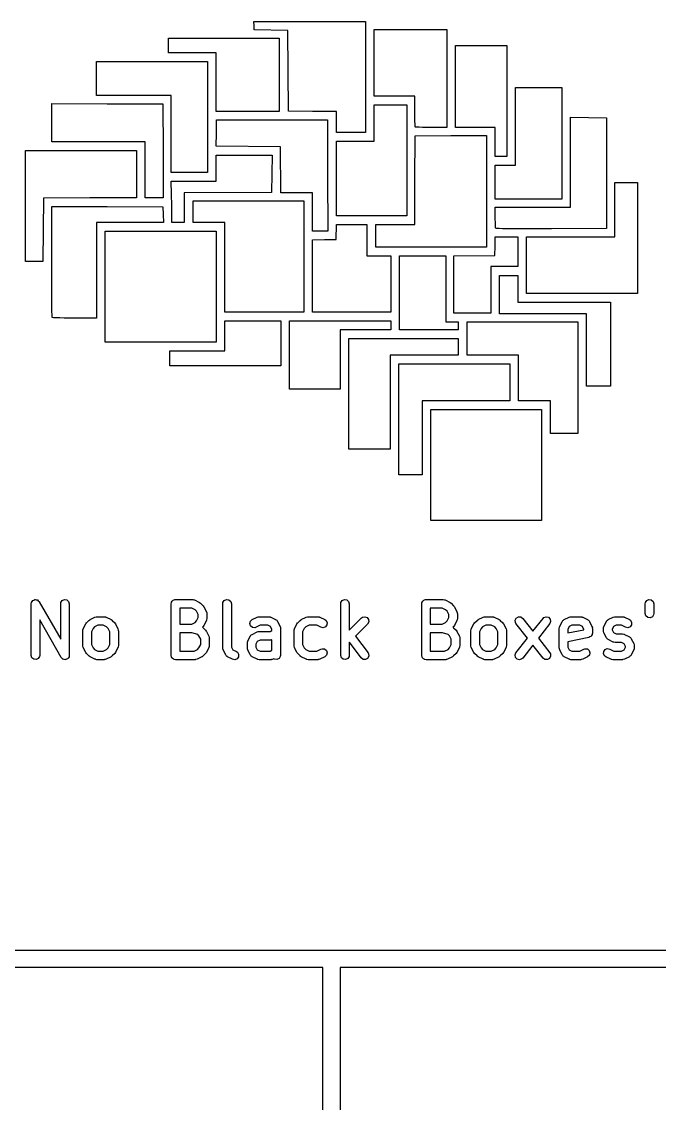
# Model space of a CAD drawing. Extents: x -3.77 to 3.77, y 0.07 to 7.77.
# Drawn here: x -0.355 to 0.375, y 3.26 to 4.498 of the extents above; entities that cross this region are included whole.
import ezdxf

# ---------------------------------------------------------------- set-up
doc = ezdxf.new("R2010")
doc.units = 0
doc.header["$MEASUREMENT"] = 0
doc.layers.add('BLACK', color=7, linetype='CONTINUOUS')

msp = doc.modelspace()

# ---------------------------------------------------------------- linework, layer by layer
at = {"layer": 'BLACK', "linetype": 'CONTINUOUS'}
for p, q in [((-0.088631, 4.4933), (-0.08888, 4.49808)), ((-0.08888, 4.49808), (0.039004, 4.49808)), ((0.039004, 4.49808), (0.039004, 4.3711)), ((-0.088382, 4.48853), (-0.088631, 4.4933)), ((-0.049806, 4.48809), (-0.088382, 4.48853)), ((-0.049592, 4.44184), (-0.049806, 4.48809)), ((0.048963, 4.4126), (0.048963, 4.48895)), ((0.048963, 4.48895), (0.13195, 4.48895)), ((0.13195, 4.48895), (0.13195, 4.37691)), ((-0.186722, 4.46239), (-0.186722, 4.47899)), ((-0.186722, 4.47899), (-0.059751, 4.47899)), ((-0.059751, 4.47899), (-0.059751, 4.39517)), ((-0.13195, 4.46239), (-0.186722, 4.46239)), ((-0.13195, 4.39517), (-0.13195, 4.46239)), ((0.141909, 4.37691), (0.141909, 4.47069)), ((0.141909, 4.47069), (0.20083, 4.47069)), ((0.20083, 4.47069), (0.20083, 4.34372)), ((-0.26888, 4.41343), (-0.26888, 4.45243)), ((-0.26888, 4.45243), (-0.141909, 4.45243)), ((-0.141909, 4.45243), (-0.141909, 4.32546)), ((-0.049378, 4.39559), (-0.049592, 4.44184)), ((0.210788, 4.33376), (0.210788, 4.42256)), ((0.210788, 4.42256), (0.2639, 4.42256)), ((0.2639, 4.42256), (0.2639, 4.29476)), ((-0.183402, 4.41343), (-0.26888, 4.41343)), ((-0.183402, 4.32546), (-0.183402, 4.41343)), ((0.095436, 4.4126), (0.048963, 4.4126)), ((0.095436, 4.39531), (0.095436, 4.4126)), ((-0.320332, 4.36032), (-0.320332, 4.40431)), ((-0.320332, 4.40431), (-0.256639, 4.4041)), ((-0.256639, 4.4041), (-0.192946, 4.40388)), ((-0.192946, 4.40388), (-0.192733, 4.35015)), ((0.048963, 4.36115), (0.048963, 4.40264)), ((0.048963, 4.40264), (0.086307, 4.40264)), ((0.086307, 4.40264), (0.086307, 4.27567)), ((-0.059751, 4.39517), (-0.13195, 4.39517)), ((-0.131761, 4.37049), (-0.131535, 4.38563)), ((-0.131535, 4.38563), (-0.004564, 4.38563)), ((-0.021784, 4.39537), (-0.049378, 4.39559)), ((0.005809, 4.39515), (-0.021784, 4.39537)), ((-0.004564, 4.38563), (-0.004352, 4.32193)), ((0.005809, 4.3711), (0.005809, 4.39515)), ((0.095438, 4.39379), (0.095436, 4.39531)), ((0.095477, 4.38873), (0.095438, 4.39379)), ((0.09556, 4.38431), (0.095477, 4.38873)), ((0.095678, 4.38079), (0.09556, 4.38431)), ((0.273859, 4.28563), (0.273859, 4.38856)), ((0.273859, 4.38856), (0.314938, 4.38812)), ((0.314938, 4.38812), (0.314938, 4.26115)), ((0.095824, 4.37843), (0.095678, 4.38079)), ((0.095989, 4.37747), (0.095824, 4.37843)), ((0.096147, 4.37741), (0.095989, 4.37747)), ((0.097625, 4.37725), (0.096147, 4.37741)), ((0.100424, 4.37711), (0.097625, 4.37725)), ((0.104294, 4.37701), (0.100424, 4.37711)), ((0.108985, 4.37694), (0.104294, 4.37701)), ((0.114246, 4.37691), (0.108985, 4.37694)), ((0.13195, 4.37691), (0.114246, 4.37691)), ((0.187552, 4.37691), (0.141909, 4.37691)), ((0.187552, 4.34372), (0.187552, 4.37691)), ((-0.213278, 4.36032), (-0.320332, 4.36032)), ((-0.213278, 4.29642), (-0.213278, 4.36032)), ((-0.131988, 4.35535), (-0.131761, 4.37049)), ((0.039004, 4.3711), (0.005809, 4.3711)), ((0.005809, 4.27567), (0.005809, 4.36115)), ((0.005809, 4.36115), (0.048963, 4.36115)), ((0.095637, 4.31654), (0.095851, 4.36737)), ((0.095851, 4.36737), (0.136722, 4.36759)), ((0.136722, 4.36759), (0.177593, 4.3678)), ((0.177593, 4.3678), (0.177593, 4.23998)), ((-0.350207, 4.22339), (-0.350207, 4.35036)), ((-0.350207, 4.35036), (-0.223236, 4.35036)), ((-0.223236, 4.35036), (-0.223236, 4.29643)), ((-0.192733, 4.35015), (-0.192519, 4.29642)), ((-0.058506, 4.35492), (-0.131988, 4.35535)), ((-0.058068, 4.30222), (-0.058506, 4.35492)), ((-0.13195, 4.3155), (-0.13195, 4.34538)), ((-0.13195, 4.34538), (-0.068022, 4.34538)), ((-0.068022, 4.34538), (-0.068243, 4.32401)), ((0.20083, 4.34372), (0.187552, 4.34372)), ((-0.141909, 4.32546), (-0.183402, 4.32546)), ((-0.068243, 4.32401), (-0.068465, 4.30264)), ((0.187552, 4.29476), (0.187552, 4.33376)), ((0.187552, 4.33376), (0.210788, 4.33376)), ((-0.183119, 4.30043), (-0.183664, 4.3155)), ((-0.183664, 4.3155), (-0.13195, 4.3155)), ((-0.004352, 4.32193), (-0.004139, 4.25824)), ((0.095423, 4.26571), (0.095637, 4.31654)), ((0.324481, 4.2516), (0.324481, 4.31384)), ((0.324481, 4.31384), (0.350207, 4.31384)), ((0.350207, 4.31384), (0.350207, 4.18687)), ((-0.183, 4.29694), (-0.183119, 4.30043)), ((-0.068465, 4.30264), (-0.168465, 4.30221)), ((-0.168465, 4.30221), (-0.168465, 4.2682)), ((-0.021577, 4.30222), (-0.058068, 4.30222)), ((-0.021577, 4.25824), (-0.021577, 4.30222)), ((-0.329876, 4.296), (-0.330308, 4.22339)), ((-0.276556, 4.29621), (-0.329876, 4.296)), ((-0.320332, 4.22312), (-0.320332, 4.28647)), ((-0.320332, 4.28647), (-0.256639, 4.28626)), ((-0.223236, 4.29643), (-0.276556, 4.29621)), ((-0.256639, 4.28626), (-0.192946, 4.28604)), ((-0.192519, 4.29642), (-0.213278, 4.29642)), ((-0.192946, 4.28604), (-0.192711, 4.27712)), ((-0.18283, 4.29117), (-0.183, 4.29694)), ((-0.182695, 4.28555), (-0.18283, 4.29117)), ((-0.182605, 4.28058), (-0.182695, 4.28555)), ((-0.158506, 4.2682), (-0.158506, 4.2931)), ((-0.158506, 4.2931), (-0.031535, 4.2931)), ((-0.031535, 4.2931), (-0.031535, 4.1653)), ((0.2639, 4.29476), (0.187552, 4.29476)), ((0.187552, 4.27373), (0.187552, 4.28563)), ((0.187552, 4.28563), (0.273859, 4.28563)), ((-0.192711, 4.27712), (-0.192475, 4.2682)), ((-0.182573, 4.27678), (-0.182605, 4.28058)), ((-0.182573, 4.2682), (-0.182573, 4.27678)), ((0.086307, 4.27567), (0.005809, 4.27567)), ((0.187557, 4.27207), (0.187552, 4.27373)), ((-0.192475, 4.2682), (-0.26888, 4.2682)), ((-0.26888, 4.2682), (-0.26888, 4.15866)), ((-0.168465, 4.2682), (-0.182573, 4.2682)), ((-0.121992, 4.2682), (-0.158506, 4.2682)), ((-0.121992, 4.1653), (-0.121992, 4.2682)), ((0.005394, 4.2487), (0.005867, 4.26571)), ((0.005867, 4.26571), (0.040664, 4.26571)), ((0.040664, 4.26571), (0.040664, 4.23003)), ((0.050622, 4.23998), (0.050622, 4.26571)), ((0.050622, 4.26571), (0.095423, 4.26571)), ((0.18762, 4.26798), (0.187557, 4.27207)), ((0.187743, 4.2646), (0.18762, 4.26798)), ((0.187911, 4.26227), (0.187743, 4.2646)), ((0.18811, 4.26128), (0.187911, 4.26227)), ((0.188134, 4.26127), (0.18811, 4.26128)), ((0.189231, 4.26118), (0.188134, 4.26127)), ((0.191843, 4.26111), (0.189231, 4.26118)), ((0.195841, 4.26104), (0.191843, 4.26111)), ((0.201095, 4.26099), (0.195841, 4.26104)), ((0.207478, 4.26095), (0.201095, 4.26099)), ((0.21486, 4.26092), (0.207478, 4.26095)), ((0.223112, 4.2609), (0.21486, 4.26092)), ((0.232106, 4.2609), (0.223112, 4.2609)), ((0.241713, 4.26091), (0.232106, 4.2609)), ((0.251803, 4.26093), (0.241713, 4.26091)), ((0.314938, 4.26115), (0.251803, 4.26093)), ((-0.258921, 4.13127), (-0.258921, 4.25824)), ((-0.258921, 4.25824), (-0.13195, 4.25824)), ((-0.13195, 4.25824), (-0.13195, 4.13127)), ((-0.004139, 4.25824), (-0.021577, 4.25824)), ((-0.021577, 4.24824), (-0.008091, 4.24847)), ((-0.021577, 4.1653), (-0.021577, 4.24824)), ((-0.008091, 4.24847), (0.005394, 4.2487)), ((0.187369, 4.24102), (0.187601, 4.2516)), ((0.187601, 4.2516), (0.213278, 4.2516)), ((0.213278, 4.2516), (0.213278, 4.21758)), ((0.223237, 4.18687), (0.223237, 4.2516)), ((0.223237, 4.2516), (0.324481, 4.2516)), ((0.177593, 4.23998), (0.050622, 4.23998)), ((0.187137, 4.23044), (0.187369, 4.24102)), ((-0.330308, 4.22339), (-0.350207, 4.22339)), ((0.040664, 4.23003), (0.06805, 4.23003)), ((0.06805, 4.23003), (0.06805, 4.1653)), ((0.078008, 4.14538), (0.078008, 4.23003)), ((0.078008, 4.23003), (0.13112, 4.23003)), ((0.13112, 4.23003), (0.13112, 4.15451)), ((0.140249, 4.23), (0.187137, 4.23044)), ((0.140249, 4.16447), (0.140249, 4.23)), ((-0.320332, 4.22166), (-0.320332, 4.22312)), ((-0.320323, 4.21161), (-0.320332, 4.22166)), ((-0.3203, 4.20206), (-0.320323, 4.21161)), ((0.213278, 4.21758), (0.182573, 4.21758)), ((0.182573, 4.21758), (0.182573, 4.16447)), ((-0.320266, 4.19315), (-0.3203, 4.20206)), ((0.192531, 4.16364), (0.192531, 4.20762)), ((0.192531, 4.20762), (0.213278, 4.20762)), ((0.213278, 4.20762), (0.213278, 4.17691)), ((-0.320221, 4.18499), (-0.320266, 4.19315)), ((0.350207, 4.18687), (0.223237, 4.18687)), ((-0.320165, 4.17773), (-0.320221, 4.18499)), ((-0.320101, 4.17148), (-0.320165, 4.17773)), ((0.213278, 4.17691), (0.319502, 4.17691)), ((0.319502, 4.17691), (0.319502, 4.08065)), ((-0.320029, 4.16637), (-0.320101, 4.17148)), ((-0.319951, 4.16254), (-0.320029, 4.16637)), ((-0.319867, 4.16011), (-0.319951, 4.16254)), ((-0.031535, 4.1653), (-0.121992, 4.1653)), ((0.06805, 4.1653), (-0.021577, 4.1653)), ((0.182573, 4.16447), (0.140249, 4.16447)), ((0.292116, 4.16364), (0.192531, 4.16364)), ((0.292116, 4.08065), (0.292116, 4.16364)), ((-0.319779, 4.15921), (-0.319867, 4.16011)), ((-0.319604, 4.15916), (-0.319779, 4.15921)), ((-0.318084, 4.15902), (-0.319604, 4.15916)), ((-0.315192, 4.1589), (-0.318084, 4.15902)), ((-0.311135, 4.1588), (-0.315192, 4.1589)), ((-0.306121, 4.15872), (-0.311135, 4.1588)), ((-0.300357, 4.15867), (-0.306121, 4.15872)), ((-0.294053, 4.15866), (-0.300357, 4.15867)), ((-0.26888, 4.15866), (-0.294053, 4.15866)), ((-0.121992, 4.12131), (-0.121992, 4.15534)), ((-0.121992, 4.15534), (-0.058091, 4.15534)), ((-0.058091, 4.15534), (-0.058091, 4.10388)), ((-0.048133, 4.07733), (-0.048133, 4.15534)), ((-0.048133, 4.15534), (0.06805, 4.15534)), ((0.06805, 4.15534), (0.06805, 4.14538)), ((0.13112, 4.15451), (0.145228, 4.15451)), ((0.145228, 4.15451), (0.145228, 4.14538)), ((0.155187, 4.11633), (0.155187, 4.15451)), ((0.155187, 4.15451), (0.282158, 4.15451)), ((0.282158, 4.15451), (0.282158, 4.02671)), ((0.06805, 4.14538), (0.009959, 4.14538)), ((0.009959, 4.14538), (0.009959, 4.07733)), ((0.145228, 4.14538), (0.078008, 4.14538)), ((-0.13195, 4.13127), (-0.258921, 4.13127)), ((0.019917, 4.00845), (0.019917, 4.13542)), ((0.019917, 4.13542), (0.145228, 4.13542)), ((0.145228, 4.13542), (0.145228, 4.11633)), ((-0.185062, 4.10388), (-0.185062, 4.12131)), ((-0.185062, 4.12131), (-0.121992, 4.12131)), ((0.145228, 4.11633), (0.06722, 4.11633)), ((0.06722, 4.11633), (0.06722, 4.00845)), ((0.214108, 4.11633), (0.155187, 4.11633)), ((0.214108, 4.06405), (0.214108, 4.11633)), ((-0.058091, 4.10388), (-0.185062, 4.10388)), ((0.077178, 3.9794), (0.077178, 4.10637)), ((0.077178, 4.10637), (0.204149, 4.10637)), ((0.204149, 4.10637), (0.204149, 4.06405)), ((0.009959, 4.07733), (-0.048133, 4.07733)), ((0.319502, 4.08065), (0.292116, 4.08065)), ((0.204149, 4.06405), (0.103734, 4.06405)), ((0.103734, 4.06405), (0.103734, 3.9794)), ((0.250622, 4.06405), (0.214108, 4.06405)), ((0.250622, 4.02671), (0.250622, 4.06405)), ((0.113693, 3.92712), (0.113693, 4.05409)), ((0.113693, 4.05409), (0.240664, 4.05409)), ((0.240664, 4.05409), (0.240664, 3.92712)), ((0.282158, 4.02671), (0.250622, 4.02671)), ((0.06722, 4.00845), (0.019917, 4.00845)), ((0.103734, 3.9794), (0.077178, 3.9794)), ((0.240664, 3.92712), (0.113693, 3.92712)), ((-0.343785, 3.83155), (-0.343582, 3.83295)), ((-0.343785, 3.7725), (-0.343785, 3.83155)), ((-0.343582, 3.83295), (-0.343511, 3.83306)), ((-0.343511, 3.83306), (-0.343504, 3.83319)), ((-0.343504, 3.83319), (-0.342765, 3.83422)), ((-0.342765, 3.83422), (-0.34208, 3.83528)), ((-0.34208, 3.83528), (-0.34196, 3.83533)), ((-0.34196, 3.83533), (-0.341883, 3.83544)), ((-0.341883, 3.83544), (-0.340707, 3.8359)), ((-0.340707, 3.8359), (-0.339557, 3.83642)), ((-0.339557, 3.83642), (-0.339427, 3.83641)), ((-0.339427, 3.83641), (-0.339305, 3.83645)), ((-0.339305, 3.83645), (-0.338066, 3.83621)), ((-0.338066, 3.83621), (-0.336815, 3.83603)), ((-0.336815, 3.83603), (-0.336716, 3.83594)), ((-0.336716, 3.83594), (-0.336587, 3.83592)), ((-0.336587, 3.83592), (-0.335677, 3.83504)), ((-0.335677, 3.83504), (-0.334723, 3.83421)), ((-0.334723, 3.83421), (-0.334686, 3.83408)), ((-0.334686, 3.83408), (-0.334591, 3.83399)), ((-0.334591, 3.83399), (-0.310039, 3.79103)), ((-0.310039, 3.83155), (-0.309837, 3.83295)), ((-0.310039, 3.79103), (-0.310039, 3.83155)), ((-0.309837, 3.83295), (-0.308334, 3.83528)), ((-0.308334, 3.83528), (-0.305812, 3.83642)), ((-0.305812, 3.83642), (-0.30307, 3.83603)), ((-0.30307, 3.83603), (-0.300977, 3.83421)), ((-0.300977, 3.83421), (-0.300197, 3.83155)), ((-0.300197, 3.83155), (-0.300197, 3.7725)), ((-0.183493, 3.83155), (-0.18329, 3.83295)), ((-0.183493, 3.7725), (-0.183493, 3.83155)), ((-0.18329, 3.83295), (-0.183097, 3.83325)), ((-0.183097, 3.83325), (-0.183046, 3.8336)), ((-0.183046, 3.8336), (-0.182357, 3.83439)), ((-0.182357, 3.83439), (-0.181787, 3.83528)), ((-0.181787, 3.83528), (-0.181463, 3.83542)), ((-0.181463, 3.83542), (-0.18123, 3.83569)), ((-0.18123, 3.83569), (-0.180222, 3.83599)), ((-0.180222, 3.83599), (-0.179265, 3.83642)), ((-0.179265, 3.83642), (-0.178913, 3.83637)), ((-0.178913, 3.83637), (-0.178571, 3.83647)), ((-0.178571, 3.83647), (-0.158886, 3.83647)), ((-0.158886, 3.83647), (-0.157489, 3.83627)), ((-0.157489, 3.83627), (-0.157119, 3.83603)), ((-0.157119, 3.83603), (-0.156686, 3.83595)), ((-0.156686, 3.83595), (-0.151061, 3.83314)), ((-0.151061, 3.83314), (-0.149902, 3.83234)), ((-0.149902, 3.83234), (-0.149858, 3.83226)), ((-0.149858, 3.83226), (-0.149782, 3.83222)), ((-0.149782, 3.83222), (-0.14697, 3.82941)), ((-0.14697, 3.82941), (-0.146125, 3.82828)), ((-0.146125, 3.82828), (-0.146107, 3.82819)), ((-0.146107, 3.82819), (-0.146048, 3.82813)), ((-0.146048, 3.82813), (-0.143236, 3.8225)), ((-0.124438, 3.83155), (-0.124235, 3.83295)), ((-0.124438, 3.78093), (-0.124438, 3.83155)), ((-0.124235, 3.83295), (-0.122732, 3.83528)), ((-0.122732, 3.83528), (-0.12021, 3.83642)), ((-0.12021, 3.83642), (-0.117468, 3.83603)), ((-0.117468, 3.83603), (-0.115375, 3.83421)), ((-0.115375, 3.83421), (-0.114595, 3.83155)), ((-0.114595, 3.83155), (-0.114595, 3.7821)), ((0.010546, 3.83155), (0.010748, 3.83295)), ((0.010546, 3.7725), (0.010546, 3.83155)), ((0.010748, 3.83295), (0.012251, 3.83528)), ((0.012251, 3.83528), (0.014773, 3.83642)), ((0.014773, 3.83642), (0.017515, 3.83603)), ((0.017515, 3.83603), (0.019608, 3.83421)), ((0.019608, 3.83421), (0.020388, 3.83155)), ((0.020388, 3.83155), (0.020388, 3.80125)), ((0.103346, 3.83155), (0.103549, 3.83295)), ((0.103346, 3.7725), (0.103346, 3.83155)), ((0.103549, 3.83295), (0.103742, 3.83325)), ((0.103742, 3.83325), (0.103793, 3.8336)), ((0.103793, 3.8336), (0.104482, 3.83439)), ((0.104482, 3.83439), (0.105052, 3.83528)), ((0.105052, 3.83528), (0.105376, 3.83542)), ((0.105376, 3.83542), (0.105609, 3.83569)), ((0.105609, 3.83569), (0.106618, 3.83599)), ((0.106618, 3.83599), (0.107574, 3.83642)), ((0.107574, 3.83642), (0.107926, 3.83637)), ((0.107926, 3.83637), (0.108268, 3.83647)), ((0.108268, 3.83647), (0.127953, 3.83647)), ((0.127953, 3.83647), (0.12935, 3.83627)), ((0.12935, 3.83627), (0.12972, 3.83603)), ((0.12972, 3.83603), (0.130154, 3.83595)), ((0.130154, 3.83595), (0.135778, 3.83314)), ((0.135778, 3.83314), (0.136937, 3.83234)), ((0.136937, 3.83234), (0.136981, 3.83226)), ((0.136981, 3.83226), (0.137057, 3.83222)), ((0.137057, 3.83222), (0.139869, 3.82941)), ((0.139869, 3.82941), (0.140714, 3.82828)), ((0.140714, 3.82828), (0.140732, 3.82819)), ((0.140732, 3.82819), (0.140791, 3.82813)), ((0.140791, 3.82813), (0.143603, 3.8225)), ((0.359252, 3.83155), (0.359455, 3.83295)), ((0.359252, 3.8203), (0.359252, 3.83155)), ((0.359455, 3.83295), (0.360958, 3.83528)), ((0.360958, 3.83528), (0.36348, 3.83642)), ((0.36348, 3.83642), (0.366222, 3.83603)), ((0.366222, 3.83603), (0.368315, 3.83421)), ((0.368315, 3.83421), (0.369094, 3.83155)), ((0.369094, 3.83155), (0.369094, 3.8203)), ((-0.276385, 3.81346), (-0.270761, 3.81627)), ((-0.270761, 3.81627), (-0.26942, 3.81671)), ((-0.26942, 3.81671), (-0.268983, 3.81666)), ((-0.268983, 3.81666), (-0.26856, 3.81679)), ((-0.26856, 3.81679), (-0.260124, 3.81679)), ((-0.260124, 3.81679), (-0.258726, 3.81659)), ((-0.258726, 3.81659), (-0.258356, 3.81635)), ((-0.258356, 3.81635), (-0.257923, 3.81627)), ((-0.257923, 3.81627), (-0.252299, 3.81346)), ((-0.17365, 3.82663), (-0.17365, 3.80835)), ((-0.160048, 3.82663), (-0.17365, 3.82663)), ((-0.156177, 3.8247), (-0.160048, 3.82663)), ((-0.154495, 3.82301), (-0.156177, 3.8247)), ((-0.152559, 3.81914), (-0.154495, 3.82301)), ((-0.154495, 3.81197), (-0.152559, 3.81584)), ((-0.152559, 3.81584), (-0.152559, 3.81914)), ((-0.143236, 3.8225), (-0.142792, 3.82116)), ((-0.142717, 3.81468), (-0.142919, 3.81328)), ((-0.142792, 3.82116), (-0.142841, 3.82073)), ((-0.142841, 3.82073), (-0.142717, 3.8203)), ((-0.142717, 3.8203), (-0.142717, 3.81468)), ((-0.090784, 3.81346), (-0.085159, 3.81627)), ((-0.085159, 3.81627), (-0.083819, 3.81671)), ((-0.083819, 3.81671), (-0.083381, 3.81666)), ((-0.083381, 3.81666), (-0.082958, 3.81679)), ((-0.082958, 3.81679), (-0.07171, 3.81679)), ((-0.07171, 3.81679), (-0.070312, 3.81659)), ((-0.070312, 3.81659), (-0.069942, 3.81635)), ((-0.069942, 3.81635), (-0.069509, 3.81627)), ((-0.069509, 3.81627), (-0.063885, 3.81346)), ((-0.034541, 3.81346), (-0.028916, 3.81627)), ((-0.028916, 3.81627), (-0.027575, 3.81671)), ((-0.027575, 3.81671), (-0.027138, 3.81666)), ((-0.027138, 3.81666), (-0.026715, 3.81679)), ((-0.026715, 3.81679), (-0.015467, 3.81679)), ((-0.015467, 3.81679), (-0.014069, 3.81659)), ((-0.014069, 3.81659), (-0.013699, 3.81635)), ((-0.013699, 3.81635), (-0.013266, 3.81627)), ((-0.013266, 3.81627), (-0.007642, 3.81346)), ((0.020388, 3.80125), (0.034484, 3.81535)), ((0.034484, 3.81535), (0.035616, 3.81619)), ((0.035616, 3.81619), (0.038324, 3.81678)), ((0.038324, 3.81678), (0.040919, 3.8158)), ((0.040919, 3.8158), (0.042577, 3.81358)), ((0.113189, 3.82663), (0.113189, 3.80835)), ((0.126791, 3.82663), (0.113189, 3.82663)), ((0.130662, 3.8247), (0.126791, 3.82663)), ((0.132345, 3.82301), (0.130662, 3.8247)), ((0.13428, 3.81914), (0.132345, 3.82301)), ((0.132345, 3.81197), (0.13428, 3.81584)), ((0.13428, 3.81584), (0.13428, 3.81914)), ((0.143603, 3.8225), (0.144047, 3.82116)), ((0.144123, 3.81468), (0.14392, 3.81328)), ((0.144047, 3.82116), (0.143999, 3.82073)), ((0.143999, 3.82073), (0.144123, 3.8203)), ((0.144123, 3.8203), (0.144123, 3.81468)), ((0.167934, 3.81346), (0.173558, 3.81627)), ((0.173558, 3.81627), (0.174899, 3.81671)), ((0.174899, 3.81671), (0.175337, 3.81666)), ((0.175337, 3.81666), (0.175759, 3.81679)), ((0.175759, 3.81679), (0.184196, 3.81679)), ((0.184196, 3.81679), (0.185593, 3.81659)), ((0.185593, 3.81659), (0.185963, 3.81635)), ((0.185963, 3.81635), (0.186397, 3.81627)), ((0.186397, 3.81627), (0.192021, 3.81346)), ((0.210299, 3.81281), (0.211574, 3.81527)), ((0.211574, 3.81527), (0.213976, 3.81665)), ((0.213976, 3.81665), (0.216743, 3.81652)), ((0.216743, 3.81652), (0.218999, 3.81491)), ((0.218999, 3.81491), (0.230596, 3.80015)), ((0.230596, 3.80015), (0.242193, 3.81491)), ((0.242193, 3.81491), (0.243216, 3.81588)), ((0.243216, 3.81588), (0.245836, 3.81678)), ((0.245836, 3.81678), (0.248528, 3.81613)), ((0.248528, 3.81613), (0.250438, 3.81412)), ((0.266359, 3.81346), (0.271984, 3.81627)), ((0.271984, 3.81627), (0.273324, 3.81671)), ((0.273324, 3.81671), (0.273762, 3.81666)), ((0.273762, 3.81666), (0.274184, 3.81679)), ((0.274184, 3.81679), (0.285433, 3.81679)), ((0.285433, 3.81679), (0.286831, 3.81659)), ((0.286831, 3.81659), (0.287201, 3.81635)), ((0.287201, 3.81635), (0.287634, 3.81627)), ((0.287634, 3.81627), (0.293258, 3.81346)), ((0.316978, 3.81346), (0.322602, 3.81627)), ((0.322602, 3.81627), (0.323943, 3.81671)), ((0.323943, 3.81671), (0.324381, 3.81666)), ((0.324381, 3.81666), (0.324803, 3.81679)), ((0.324803, 3.81679), (0.33324, 3.81679)), ((0.33324, 3.81679), (0.334637, 3.81659)), ((0.334637, 3.81659), (0.335007, 3.81635)), ((0.335007, 3.81635), (0.33544, 3.81627)), ((0.33544, 3.81627), (0.341065, 3.81346)), ((0.360032, 3.81765), (0.359252, 3.8203)), ((0.362125, 3.81583), (0.360032, 3.81765)), ((0.364867, 3.81543), (0.362125, 3.81583)), ((0.367389, 3.81658), (0.364867, 3.81543)), ((0.368892, 3.81891), (0.367389, 3.81658)), ((0.369094, 3.8203), (0.368892, 3.81891)), ((-0.309391, 3.77006), (-0.333943, 3.81302)), ((-0.333943, 3.81302), (-0.333943, 3.7725)), ((-0.284527, 3.80202), (-0.284289, 3.80239)), ((-0.284289, 3.80239), (-0.284211, 3.80282)), ((-0.284211, 3.80282), (-0.281398, 3.80844)), ((-0.281398, 3.80844), (-0.280592, 3.8096)), ((-0.280592, 3.8096), (-0.280518, 3.80965)), ((-0.280518, 3.80965), (-0.280476, 3.80972)), ((-0.280476, 3.80972), (-0.277664, 3.81254)), ((-0.277664, 3.81254), (-0.276533, 3.81338)), ((-0.276533, 3.81338), (-0.276448, 3.8134)), ((-0.276448, 3.8134), (-0.276385, 3.81346)), ((-0.272952, 3.80333), (-0.274888, 3.79946)), ((-0.271269, 3.80501), (-0.272952, 3.80333)), ((-0.267398, 3.80695), (-0.271269, 3.80501)), ((-0.261285, 3.80695), (-0.267398, 3.80695)), ((-0.257415, 3.80501), (-0.261285, 3.80695)), ((-0.255732, 3.80333), (-0.257415, 3.80501)), ((-0.253796, 3.79946), (-0.255732, 3.80333)), ((-0.252299, 3.81346), (-0.251139, 3.81265)), ((-0.251139, 3.81265), (-0.251095, 3.81258)), ((-0.251095, 3.81258), (-0.25102, 3.81253)), ((-0.25102, 3.81253), (-0.248207, 3.80972)), ((-0.248207, 3.80972), (-0.247362, 3.80859)), ((-0.247362, 3.80859), (-0.247344, 3.80851)), ((-0.247344, 3.80851), (-0.247286, 3.80844)), ((-0.247286, 3.80844), (-0.244473, 3.80282)), ((-0.244473, 3.80282), (-0.24403, 3.80148)), ((-0.17365, 3.80835), (-0.160048, 3.80835)), ((-0.160048, 3.80835), (-0.156177, 3.81029)), ((-0.156177, 3.81029), (-0.154495, 3.81197)), ((-0.14697, 3.80558), (-0.147805, 3.80474)), ((-0.147805, 3.80474), (-0.147632, 3.80465)), ((-0.147632, 3.80465), (-0.147357, 3.80431)), ((-0.147357, 3.80431), (-0.14697, 3.8041)), ((-0.146929, 3.80565), (-0.14697, 3.80558)), ((-0.14697, 3.8041), (-0.144158, 3.80129)), ((-0.146855, 3.80569), (-0.146929, 3.80565)), ((-0.146048, 3.80685), (-0.146855, 3.80569)), ((-0.143236, 3.81248), (-0.146048, 3.80685)), ((-0.143158, 3.81291), (-0.143236, 3.81248)), ((-0.142919, 3.81328), (-0.143158, 3.81291)), ((-0.093501, 3.80889), (-0.092813, 3.81157)), ((-0.09263, 3.80626), (-0.093501, 3.80889)), ((-0.092813, 3.81157), (-0.090784, 3.81346)), ((-0.090477, 3.80451), (-0.09263, 3.80626)), ((-0.087723, 3.80421), (-0.090477, 3.80451)), ((-0.086382, 3.80465), (-0.087723, 3.80421)), ((-0.081797, 3.80695), (-0.086382, 3.80465)), ((-0.072872, 3.80695), (-0.081797, 3.80695)), ((-0.069754, 3.80539), (-0.072872, 3.80695)), ((-0.068195, 3.80227), (-0.069754, 3.80539)), ((-0.068195, 3.80085), (-0.068195, 3.80227)), ((-0.063885, 3.81346), (-0.063677, 3.81331)), ((-0.063677, 3.81331), (-0.06357, 3.81329)), ((-0.06357, 3.81329), (-0.063447, 3.81315)), ((-0.063447, 3.81315), (-0.062725, 3.81265)), ((-0.062725, 3.81265), (-0.06228, 3.8119)), ((-0.06228, 3.8119), (-0.061684, 3.81126)), ((-0.061684, 3.81126), (-0.058872, 3.80563)), ((-0.058872, 3.80563), (-0.058428, 3.80429)), ((-0.058428, 3.80429), (-0.058476, 3.80385)), ((-0.058476, 3.80385), (-0.058352, 3.80343)), ((-0.058352, 3.80343), (-0.058352, 3.7725)), ((-0.042683, 3.80202), (-0.042444, 3.80239)), ((-0.042444, 3.80239), (-0.042366, 3.80282)), ((-0.042366, 3.80282), (-0.039554, 3.80844)), ((-0.039554, 3.80844), (-0.038747, 3.8096)), ((-0.038747, 3.8096), (-0.038673, 3.80965)), ((-0.038673, 3.80965), (-0.038632, 3.80972)), ((-0.038632, 3.80972), (-0.03582, 3.81254)), ((-0.03582, 3.81254), (-0.034688, 3.81338)), ((-0.034688, 3.81338), (-0.034604, 3.8134)), ((-0.034604, 3.8134), (-0.034541, 3.81346)), ((-0.031107, 3.80333), (-0.033043, 3.79946)), ((-0.029424, 3.80501), (-0.031107, 3.80333)), ((-0.025554, 3.80695), (-0.029424, 3.80501)), ((-0.016629, 3.80695), (-0.025554, 3.80695)), ((-0.012043, 3.80465), (-0.016629, 3.80695)), ((-0.009317, 3.80416), (-0.012043, 3.80465)), ((-0.006757, 3.80522), (-0.009317, 3.80416)), ((-0.007642, 3.81346), (-0.006482, 3.81265)), ((-0.005175, 3.8075), (-0.006757, 3.80522)), ((-0.006482, 3.81265), (-0.005072, 3.81027)), ((-0.005072, 3.81027), (-0.005175, 3.8075)), ((0.041444, 3.80839), (0.027589, 3.79453)), ((0.042772, 3.81082), (0.041444, 3.80839)), ((0.042577, 3.81358), (0.042772, 3.81082)), ((0.113189, 3.80835), (0.126791, 3.80835)), ((0.126791, 3.80835), (0.130662, 3.81029)), ((0.130662, 3.81029), (0.132345, 3.81197)), ((0.139869, 3.80558), (0.139034, 3.80474)), ((0.139034, 3.80474), (0.139207, 3.80465)), ((0.139207, 3.80465), (0.139483, 3.80431)), ((0.139483, 3.80431), (0.139869, 3.8041)), ((0.13991, 3.80565), (0.139869, 3.80558)), ((0.139869, 3.8041), (0.142681, 3.80129)), ((0.139985, 3.80569), (0.13991, 3.80565)), ((0.140791, 3.80685), (0.139985, 3.80569)), ((0.143603, 3.81248), (0.140791, 3.80685)), ((0.143681, 3.81291), (0.143603, 3.81248)), ((0.14392, 3.81328), (0.143681, 3.81291)), ((0.159792, 3.80202), (0.160031, 3.80239)), ((0.160031, 3.80239), (0.160109, 3.80282)), ((0.160109, 3.80282), (0.162921, 3.80844)), ((0.162921, 3.80844), (0.163727, 3.8096)), ((0.163727, 3.8096), (0.163802, 3.80965)), ((0.163802, 3.80965), (0.163843, 3.80972)), ((0.163843, 3.80972), (0.166655, 3.81254)), ((0.166655, 3.81254), (0.167787, 3.81338)), ((0.167787, 3.81338), (0.167871, 3.8134)), ((0.167871, 3.8134), (0.167934, 3.81346)), ((0.171367, 3.80333), (0.169432, 3.79946)), ((0.17305, 3.80501), (0.171367, 3.80333)), ((0.176921, 3.80695), (0.17305, 3.80501)), ((0.183034, 3.80695), (0.176921, 3.80695)), ((0.186905, 3.80501), (0.183034, 3.80695)), ((0.188588, 3.80333), (0.186905, 3.80501)), ((0.190523, 3.79946), (0.188588, 3.80333)), ((0.192021, 3.81346), (0.19318, 3.81265)), ((0.19318, 3.81265), (0.193224, 3.81258)), ((0.193224, 3.81258), (0.1933, 3.81254)), ((0.1933, 3.81254), (0.196112, 3.80972)), ((0.196112, 3.80972), (0.196957, 3.80859)), ((0.196957, 3.80859), (0.196975, 3.80851)), ((0.196975, 3.80851), (0.197034, 3.80844)), ((0.197034, 3.80844), (0.199846, 3.80282)), ((0.199846, 3.80282), (0.20029, 3.80148)), ((0.210555, 3.81005), (0.210299, 3.81281)), ((0.21126, 3.80883), (0.210555, 3.81005)), ((0.224338, 3.79218), (0.21126, 3.80883)), ((0.249933, 3.80883), (0.236855, 3.79218)), ((0.250962, 3.8114), (0.249933, 3.80883)), ((0.250438, 3.81412), (0.250962, 3.8114)), ((0.260827, 3.80343), (0.261029, 3.80483)), ((0.260827, 3.78093), (0.260827, 3.80343)), ((0.261029, 3.80483), (0.261268, 3.8052)), ((0.261268, 3.8052), (0.261346, 3.80563)), ((0.261346, 3.80563), (0.264158, 3.81126)), ((0.264158, 3.81126), (0.264303, 3.81146)), ((0.264303, 3.81146), (0.26433, 3.81157)), ((0.26433, 3.81157), (0.264463, 3.81169)), ((0.264463, 3.81169), (0.264965, 3.81242)), ((0.264965, 3.81242), (0.265718, 3.81286)), ((0.265718, 3.81286), (0.266359, 3.81346)), ((0.272228, 3.80539), (0.270669, 3.80227)), ((0.270669, 3.80227), (0.270669, 3.79819)), ((0.275346, 3.80695), (0.272228, 3.80539)), ((0.284271, 3.80695), (0.275346, 3.80695)), ((0.287389, 3.80539), (0.284271, 3.80695)), ((0.288948, 3.80227), (0.287389, 3.80539)), ((0.288948, 3.80184), (0.288948, 3.80227)), ((0.293258, 3.81346), (0.293466, 3.81331)), ((0.293466, 3.81331), (0.293572, 3.81329)), ((0.293572, 3.81329), (0.293696, 3.81315)), ((0.293696, 3.81315), (0.294418, 3.81265)), ((0.294418, 3.81265), (0.294863, 3.8119)), ((0.294863, 3.8119), (0.295459, 3.81126)), ((0.295459, 3.81126), (0.298271, 3.80563)), ((0.298271, 3.80563), (0.298715, 3.80429)), ((0.298715, 3.80429), (0.298667, 3.80385)), ((0.298667, 3.80385), (0.298791, 3.80343)), ((0.298791, 3.80343), (0.298791, 3.79781)), ((0.311445, 3.80343), (0.311648, 3.80483)), ((0.311445, 3.80062), (0.311445, 3.80343)), ((0.311648, 3.80483), (0.311887, 3.8052)), ((0.311887, 3.8052), (0.311965, 3.80563)), ((0.311965, 3.80563), (0.314777, 3.81126)), ((0.314777, 3.81126), (0.314921, 3.81146)), ((0.314921, 3.81146), (0.314949, 3.81157)), ((0.314949, 3.81157), (0.315081, 3.81169)), ((0.315081, 3.81169), (0.315583, 3.81242)), ((0.315583, 3.81242), (0.316337, 3.81286)), ((0.316337, 3.81286), (0.316978, 3.81346)), ((0.322847, 3.80539), (0.321288, 3.80227)), ((0.321288, 3.80227), (0.321288, 3.80178)), ((0.325965, 3.80695), (0.322847, 3.80539)), ((0.332078, 3.80695), (0.325965, 3.80695)), ((0.336663, 3.80465), (0.332078, 3.80695)), ((0.33939, 3.80416), (0.336663, 3.80465)), ((0.34195, 3.80522), (0.33939, 3.80416)), ((0.341065, 3.81346), (0.342224, 3.81265)), ((0.343532, 3.8075), (0.34195, 3.80522)), ((0.342224, 3.81265), (0.343634, 3.81027)), ((0.343634, 3.81027), (0.343532, 3.8075)), ((-0.28473, 3.80062), (-0.284527, 3.80202)), ((-0.28473, 3.78375), (-0.28473, 3.80062)), ((-0.274888, 3.79946), (-0.274888, 3.78491)), ((-0.253796, 3.78491), (-0.253796, 3.79946)), ((-0.24403, 3.80148), (-0.244078, 3.80104)), ((-0.244078, 3.80104), (-0.243954, 3.80062)), ((-0.243954, 3.80062), (-0.243954, 3.78375)), ((-0.17365, 3.79851), (-0.17365, 3.77742)), ((-0.159685, 3.79851), (-0.17365, 3.79851)), ((-0.153108, 3.79632), (-0.159685, 3.79851)), ((-0.151682, 3.79489), (-0.153108, 3.79632)), ((-0.149747, 3.79102), (-0.151682, 3.79489)), ((-0.149747, 3.78491), (-0.149747, 3.79102)), ((-0.144158, 3.80129), (-0.143313, 3.80015)), ((-0.143313, 3.80015), (-0.143295, 3.80007)), ((-0.143295, 3.80007), (-0.143236, 3.80001)), ((-0.143236, 3.80001), (-0.140424, 3.79438)), ((-0.140424, 3.79438), (-0.13998, 3.79304)), ((-0.13998, 3.79304), (-0.140028, 3.7926)), ((-0.140028, 3.7926), (-0.139904, 3.79218)), ((-0.139904, 3.79218), (-0.139904, 3.78375)), ((-0.095797, 3.78876), (-0.092984, 3.79438)), ((-0.092984, 3.79438), (-0.09284, 3.79459)), ((-0.09284, 3.79459), (-0.092813, 3.7947)), ((-0.092813, 3.7947), (-0.09268, 3.79482)), ((-0.09268, 3.79482), (-0.092178, 3.79554)), ((-0.092178, 3.79554), (-0.091425, 3.79599)), ((-0.091425, 3.79599), (-0.090784, 3.79658)), ((-0.090784, 3.79658), (-0.085159, 3.7994)), ((-0.085159, 3.7994), (-0.083819, 3.79984)), ((-0.081797, 3.79007), (-0.084915, 3.78851)), ((-0.083819, 3.79984), (-0.083381, 3.79979)), ((-0.083381, 3.79979), (-0.082958, 3.79992)), ((-0.082958, 3.79992), (-0.070059, 3.79992)), ((-0.068898, 3.79007), (-0.081797, 3.79007)), ((-0.070059, 3.79992), (-0.068195, 3.80085)), ((-0.068475, 3.7902), (-0.068898, 3.79007)), ((-0.068195, 3.79017), (-0.068475, 3.7902)), ((-0.068195, 3.77835), (-0.068195, 3.79017)), ((-0.042885, 3.80062), (-0.042683, 3.80202)), ((-0.042885, 3.78375), (-0.042885, 3.80062)), ((-0.033043, 3.79946), (-0.033043, 3.78491)), ((0.027589, 3.79453), (0.041901, 3.77545)), ((0.113189, 3.79851), (0.113189, 3.77742)), ((0.127154, 3.79851), (0.113189, 3.79851)), ((0.133731, 3.79632), (0.127154, 3.79851)), ((0.135157, 3.79489), (0.133731, 3.79632)), ((0.137092, 3.79102), (0.135157, 3.79489)), ((0.137092, 3.78491), (0.137092, 3.79102)), ((0.142681, 3.80129), (0.143526, 3.80015)), ((0.143526, 3.80015), (0.143544, 3.80007)), ((0.143544, 3.80007), (0.143603, 3.80001)), ((0.143603, 3.80001), (0.146415, 3.79438)), ((0.146415, 3.79438), (0.146859, 3.79304)), ((0.146859, 3.79304), (0.146811, 3.7926)), ((0.146811, 3.7926), (0.146935, 3.79218)), ((0.146935, 3.79218), (0.146935, 3.78375)), ((0.159589, 3.80062), (0.159792, 3.80202)), ((0.159589, 3.78375), (0.159589, 3.80062)), ((0.169432, 3.79946), (0.169432, 3.78491)), ((0.190523, 3.78491), (0.190523, 3.79946)), ((0.20029, 3.80148), (0.200242, 3.80104)), ((0.200242, 3.80104), (0.200366, 3.80062)), ((0.200366, 3.80062), (0.200366, 3.78375)), ((0.21126, 3.77554), (0.224338, 3.79218)), ((0.236855, 3.79218), (0.249933, 3.77554)), ((0.270669, 3.79819), (0.288948, 3.80184)), ((0.294835, 3.79298), (0.270669, 3.78815)), ((0.295945, 3.79356), (0.294835, 3.79298)), ((0.297085, 3.79408), (0.295945, 3.79356)), ((0.297162, 3.7942), (0.297085, 3.79408)), ((0.297289, 3.79427), (0.297162, 3.7942)), ((0.297909, 3.79536), (0.297289, 3.79427)), ((0.298588, 3.79641), (0.297909, 3.79536)), ((0.298616, 3.7966), (0.298588, 3.79641)), ((0.298659, 3.79668), (0.298616, 3.7966)), ((0.298791, 3.79781), (0.29865, 3.79684)), ((0.29865, 3.79684), (0.298659, 3.79668)), ((0.311569, 3.8002), (0.311445, 3.80062)), ((0.311521, 3.79976), (0.311569, 3.8002)), ((0.311965, 3.79842), (0.311521, 3.79976)), ((0.314777, 3.79279), (0.311965, 3.79842)), ((0.315373, 3.79215), (0.314777, 3.79279)), ((0.315818, 3.7914), (0.315373, 3.79215)), ((0.31654, 3.7909), (0.315818, 3.7914)), ((0.316664, 3.79076), (0.31654, 3.7909)), ((0.316771, 3.79074), (0.316664, 3.79076)), ((0.316978, 3.79059), (0.316771, 3.79074)), ((0.322602, 3.78778), (0.316978, 3.79059)), ((0.321288, 3.80178), (0.322847, 3.79866)), ((0.322847, 3.79866), (0.325965, 3.7971)), ((0.325965, 3.7971), (0.33324, 3.7971)), ((0.33324, 3.7971), (0.334637, 3.7969)), ((0.334637, 3.7969), (0.335007, 3.79666)), ((0.335007, 3.79666), (0.33544, 3.79658)), ((0.33544, 3.79658), (0.341065, 3.79377)), ((0.341065, 3.79377), (0.341272, 3.79363)), ((0.341272, 3.79363), (0.341379, 3.7936)), ((0.341379, 3.7936), (0.341502, 3.79347)), ((0.341502, 3.79347), (0.342224, 3.79297)), ((0.342224, 3.79297), (0.34267, 3.79221)), ((0.34267, 3.79221), (0.343266, 3.79157)), ((0.343266, 3.79157), (0.346078, 3.78595)), ((-0.284606, 3.78332), (-0.28473, 3.78375)), ((-0.284654, 3.78289), (-0.284606, 3.78332)), ((-0.284211, 3.78154), (-0.284654, 3.78289)), ((-0.281398, 3.77592), (-0.284211, 3.78154)), ((-0.274888, 3.78491), (-0.272952, 3.78104)), ((-0.272952, 3.78104), (-0.271269, 3.77935)), ((-0.271269, 3.77935), (-0.267398, 3.77742)), ((-0.267398, 3.77742), (-0.261285, 3.77742)), ((-0.261285, 3.77742), (-0.257415, 3.77935)), ((-0.257415, 3.77935), (-0.255732, 3.78104)), ((-0.255732, 3.78104), (-0.253796, 3.78491)), ((-0.244473, 3.78154), (-0.247286, 3.77592)), ((-0.244395, 3.78198), (-0.244473, 3.78154)), ((-0.244157, 3.78235), (-0.244395, 3.78198)), ((-0.243954, 3.78375), (-0.244157, 3.78235)), ((-0.17365, 3.77742), (-0.157236, 3.77742)), ((-0.157236, 3.77742), (-0.153365, 3.77935)), ((-0.153365, 3.77935), (-0.151682, 3.78104)), ((-0.151682, 3.78104), (-0.149747, 3.78491)), ((-0.140424, 3.78154), (-0.143236, 3.77592)), ((-0.140346, 3.78198), (-0.140424, 3.78154)), ((-0.140107, 3.78235), (-0.140346, 3.78198)), ((-0.139904, 3.78375), (-0.140107, 3.78235)), ((-0.124314, 3.78051), (-0.124438, 3.78093)), ((-0.124362, 3.78007), (-0.124314, 3.78051)), ((-0.123918, 3.77873), (-0.124362, 3.78007)), ((-0.121106, 3.77311), (-0.123918, 3.77873)), ((-0.114595, 3.7821), (-0.113036, 3.77898)), ((-0.113036, 3.77898), (-0.108879, 3.7769)), ((-0.096316, 3.78656), (-0.096113, 3.78796)), ((-0.096316, 3.78093), (-0.096316, 3.78656)), ((-0.096192, 3.78051), (-0.096316, 3.78093)), ((-0.09624, 3.78007), (-0.096192, 3.78051)), ((-0.095797, 3.77873), (-0.09624, 3.78007)), ((-0.096113, 3.78796), (-0.095875, 3.78833)), ((-0.095875, 3.78833), (-0.095797, 3.78876)), ((-0.092984, 3.77311), (-0.095797, 3.77873)), ((-0.084915, 3.78851), (-0.086474, 3.7854)), ((-0.086474, 3.7854), (-0.086474, 3.7821)), ((-0.086474, 3.7821), (-0.084915, 3.77898)), ((-0.084915, 3.77898), (-0.081797, 3.77742)), ((-0.081797, 3.77742), (-0.070059, 3.77742)), ((-0.070059, 3.77742), (-0.068195, 3.77835)), ((-0.042761, 3.78332), (-0.042885, 3.78375)), ((-0.04281, 3.78289), (-0.042761, 3.78332)), ((-0.042366, 3.78154), (-0.04281, 3.78289)), ((-0.039554, 3.77592), (-0.042366, 3.78154)), ((-0.033043, 3.78491), (-0.031107, 3.78104)), ((-0.031107, 3.78104), (-0.029424, 3.77935)), ((-0.029424, 3.77935), (-0.025554, 3.77742)), ((-0.025554, 3.77742), (-0.016629, 3.77742)), ((-0.016629, 3.77742), (-0.012043, 3.77971)), ((-0.012043, 3.77971), (-0.010703, 3.78015)), ((-0.010703, 3.78015), (-0.007949, 3.77985)), ((-0.007949, 3.77985), (-0.005795, 3.77811)), ((-0.005795, 3.77811), (-0.004924, 3.77548)), ((0.020559, 3.7875), (0.020388, 3.78733)), ((0.020388, 3.78733), (0.020388, 3.7725)), ((0.034027, 3.76954), (0.020559, 3.7875)), ((0.113189, 3.77742), (0.129603, 3.77742)), ((0.129603, 3.77742), (0.133474, 3.77935)), ((0.133474, 3.77935), (0.135157, 3.78104)), ((0.135157, 3.78104), (0.137092, 3.78491)), ((0.146415, 3.78154), (0.143603, 3.77592)), ((0.146493, 3.78198), (0.146415, 3.78154)), ((0.146732, 3.78235), (0.146493, 3.78198)), ((0.146935, 3.78375), (0.146732, 3.78235)), ((0.159713, 3.78332), (0.159589, 3.78375)), ((0.159665, 3.78289), (0.159713, 3.78332)), ((0.160109, 3.78154), (0.159665, 3.78289)), ((0.162921, 3.77592), (0.160109, 3.78154)), ((0.169432, 3.78491), (0.171367, 3.78104)), ((0.171367, 3.78104), (0.17305, 3.77935)), ((0.17305, 3.77935), (0.176921, 3.77742)), ((0.176921, 3.77742), (0.183034, 3.77742)), ((0.183034, 3.77742), (0.186905, 3.77935)), ((0.186905, 3.77935), (0.188588, 3.78104)), ((0.188588, 3.78104), (0.190523, 3.78491)), ((0.199846, 3.78154), (0.197034, 3.77592)), ((0.199924, 3.78198), (0.199846, 3.78154)), ((0.200163, 3.78235), (0.199924, 3.78198)), ((0.200366, 3.78375), (0.200163, 3.78235)), ((0.230596, 3.78422), (0.218999, 3.76946)), ((0.242193, 3.76946), (0.230596, 3.78422)), ((0.260951, 3.78051), (0.260827, 3.78093)), ((0.260903, 3.78007), (0.260951, 3.78051)), ((0.261346, 3.77873), (0.260903, 3.78007)), ((0.264158, 3.77311), (0.261346, 3.77873)), ((0.270669, 3.78815), (0.270669, 3.7821)), ((0.270669, 3.7821), (0.272228, 3.77898)), ((0.272228, 3.77898), (0.275346, 3.77742)), ((0.275346, 3.77742), (0.284271, 3.77742)), ((0.284271, 3.77742), (0.288856, 3.77971)), ((0.288856, 3.77971), (0.290197, 3.78015)), ((0.290197, 3.78015), (0.292951, 3.77985)), ((0.292951, 3.77985), (0.295105, 3.77811)), ((0.295105, 3.77811), (0.295976, 3.77548)), ((0.311699, 3.77687), (0.313281, 3.77914)), ((0.313281, 3.77914), (0.315841, 3.7802)), ((0.315841, 3.7802), (0.318568, 3.77971)), ((0.318568, 3.77971), (0.323153, 3.77742)), ((0.323036, 3.7877), (0.322602, 3.78778)), ((0.323405, 3.78746), (0.323036, 3.7877)), ((0.323153, 3.77742), (0.332078, 3.77742)), ((0.324803, 3.78726), (0.323405, 3.78746)), ((0.332078, 3.78726), (0.324803, 3.78726)), ((0.335196, 3.7857), (0.332078, 3.78726)), ((0.332078, 3.77742), (0.335196, 3.77898)), ((0.336755, 3.78258), (0.335196, 3.7857)), ((0.335196, 3.77898), (0.336755, 3.7821)), ((0.336755, 3.7821), (0.336755, 3.78258)), ((0.346078, 3.77873), (0.343266, 3.77311)), ((0.346078, 3.78595), (0.346522, 3.78461)), ((0.346156, 3.77917), (0.346078, 3.77873)), ((0.346395, 3.77954), (0.346156, 3.77917)), ((0.346597, 3.78093), (0.346395, 3.77954)), ((0.346522, 3.78461), (0.346473, 3.78417)), ((0.346473, 3.78417), (0.346597, 3.78375)), ((0.346597, 3.78375), (0.346597, 3.78093)), ((-0.343005, 3.76984), (-0.343785, 3.7725)), ((-0.340913, 3.76802), (-0.343005, 3.76984)), ((-0.33817, 3.76763), (-0.340913, 3.76802)), ((-0.335648, 3.76877), (-0.33817, 3.76763)), ((-0.334145, 3.7711), (-0.335648, 3.76877)), ((-0.333943, 3.7725), (-0.334145, 3.7711)), ((-0.309296, 3.76996), (-0.309391, 3.77006)), ((-0.309259, 3.76984), (-0.309296, 3.76996)), ((-0.308305, 3.76901), (-0.309259, 3.76984)), ((-0.307395, 3.76813), (-0.308305, 3.76901)), ((-0.307266, 3.76811), (-0.307395, 3.76813)), ((-0.307167, 3.76802), (-0.307266, 3.76811)), ((-0.305916, 3.76784), (-0.307167, 3.76802)), ((-0.304677, 3.7676), (-0.305916, 3.76784)), ((-0.304555, 3.76764), (-0.304677, 3.7676)), ((-0.304425, 3.76763), (-0.304555, 3.76764)), ((-0.303275, 3.76815), (-0.304425, 3.76763)), ((-0.302099, 3.76861), (-0.303275, 3.76815)), ((-0.302022, 3.76872), (-0.302099, 3.76861)), ((-0.301902, 3.76877), (-0.302022, 3.76872)), ((-0.301217, 3.76983), (-0.301902, 3.76877)), ((-0.300478, 3.77086), (-0.301217, 3.76983)), ((-0.300471, 3.77099), (-0.300478, 3.77086)), ((-0.3004, 3.7711), (-0.300471, 3.77099)), ((-0.300197, 3.7725), (-0.3004, 3.7711)), ((-0.28134, 3.77586), (-0.281398, 3.77592)), ((-0.281321, 3.77577), (-0.28134, 3.77586)), ((-0.280476, 3.77464), (-0.281321, 3.77577)), ((-0.277664, 3.77183), (-0.280476, 3.77464)), ((-0.277589, 3.77179), (-0.277664, 3.77183)), ((-0.277545, 3.77171), (-0.277589, 3.77179)), ((-0.276385, 3.77091), (-0.277545, 3.77171)), ((-0.270761, 3.7681), (-0.276385, 3.77091)), ((-0.270328, 3.76802), (-0.270761, 3.7681)), ((-0.269958, 3.76778), (-0.270328, 3.76802)), ((-0.26856, 3.76758), (-0.269958, 3.76778)), ((-0.260124, 3.76758), (-0.26856, 3.76758)), ((-0.259701, 3.7677), (-0.260124, 3.76758)), ((-0.259264, 3.76765), (-0.259701, 3.7677)), ((-0.257923, 3.7681), (-0.259264, 3.76765)), ((-0.252299, 3.77091), (-0.257923, 3.7681)), ((-0.252235, 3.77097), (-0.252299, 3.77091)), ((-0.252151, 3.77098), (-0.252235, 3.77097)), ((-0.25102, 3.77183), (-0.252151, 3.77098)), ((-0.248207, 3.77464), (-0.25102, 3.77183)), ((-0.248166, 3.77472), (-0.248207, 3.77464)), ((-0.248092, 3.77476), (-0.248166, 3.77472)), ((-0.247286, 3.77592), (-0.248092, 3.77476)), ((-0.183393, 3.77216), (-0.183493, 3.7725)), ((-0.183444, 3.7718), (-0.183393, 3.77216)), ((-0.183009, 3.77085), (-0.183444, 3.7718)), ((-0.182713, 3.76984), (-0.183009, 3.77085)), ((-0.182444, 3.76961), (-0.182713, 3.76984)), ((-0.182297, 3.76928), (-0.182444, 3.76961)), ((-0.181414, 3.76871), (-0.182297, 3.76928)), ((-0.18062, 3.76802), (-0.181414, 3.76871)), ((-0.180268, 3.76797), (-0.18062, 3.76802)), ((-0.179969, 3.76778), (-0.180268, 3.76797)), ((-0.178571, 3.76758), (-0.179969, 3.76778)), ((-0.156074, 3.76758), (-0.178571, 3.76758)), ((-0.155652, 3.7677), (-0.156074, 3.76758)), ((-0.155214, 3.76765), (-0.155652, 3.7677)), ((-0.153873, 3.7681), (-0.155214, 3.76765)), ((-0.148249, 3.77091), (-0.153873, 3.7681)), ((-0.148186, 3.77097), (-0.148249, 3.77091)), ((-0.148102, 3.77098), (-0.148186, 3.77097)), ((-0.14697, 3.77183), (-0.148102, 3.77098)), ((-0.144158, 3.77464), (-0.14697, 3.77183)), ((-0.144117, 3.77472), (-0.144158, 3.77464)), ((-0.144042, 3.77476), (-0.144117, 3.77472)), ((-0.143236, 3.77592), (-0.144042, 3.77476)), ((-0.12051, 3.77247), (-0.121106, 3.77311)), ((-0.120065, 3.77171), (-0.12051, 3.77247)), ((-0.119342, 3.77121), (-0.120065, 3.77171)), ((-0.119219, 3.77108), (-0.119342, 3.77121)), ((-0.119113, 3.77105), (-0.119219, 3.77108)), ((-0.118905, 3.77091), (-0.119113, 3.77105)), ((-0.113281, 3.7681), (-0.118905, 3.77091)), ((-0.110554, 3.7676), (-0.113281, 3.7681)), ((-0.107994, 3.76866), (-0.110554, 3.7676)), ((-0.108879, 3.7769), (-0.10772, 3.77609)), ((-0.106412, 3.77094), (-0.107994, 3.76866)), ((-0.10772, 3.77609), (-0.10631, 3.77371)), ((-0.10631, 3.77371), (-0.106412, 3.77094)), ((-0.092388, 3.77247), (-0.092984, 3.77311)), ((-0.091943, 3.77171), (-0.092388, 3.77247)), ((-0.091221, 3.77121), (-0.091943, 3.77171)), ((-0.091098, 3.77108), (-0.091221, 3.77121)), ((-0.090991, 3.77105), (-0.091098, 3.77108)), ((-0.090784, 3.77091), (-0.090991, 3.77105)), ((-0.085159, 3.7681), (-0.090784, 3.77091)), ((-0.084726, 3.76802), (-0.085159, 3.7681)), ((-0.084356, 3.76778), (-0.084726, 3.76802)), ((-0.082958, 3.76758), (-0.084356, 3.76778)), ((-0.068898, 3.76758), (-0.082958, 3.76758)), ((-0.068475, 3.7677), (-0.068898, 3.76758)), ((-0.068038, 3.76765), (-0.068475, 3.7677)), ((-0.066697, 3.7681), (-0.068038, 3.76765)), ((-0.065878, 3.7685), (-0.066697, 3.7681)), ((-0.065322, 3.76802), (-0.065878, 3.7685)), ((-0.06258, 3.76763), (-0.065322, 3.76802)), ((-0.060058, 3.76877), (-0.06258, 3.76763)), ((-0.058555, 3.7711), (-0.060058, 3.76877)), ((-0.058352, 3.7725), (-0.058555, 3.7711)), ((-0.039495, 3.77586), (-0.039554, 3.77592)), ((-0.039477, 3.77577), (-0.039495, 3.77586)), ((-0.038632, 3.77464), (-0.039477, 3.77577)), ((-0.03582, 3.77183), (-0.038632, 3.77464)), ((-0.035744, 3.77179), (-0.03582, 3.77183)), ((-0.0357, 3.77171), (-0.035744, 3.77179)), ((-0.034541, 3.77091), (-0.0357, 3.77171)), ((-0.028916, 3.7681), (-0.034541, 3.77091)), ((-0.028483, 3.76802), (-0.028916, 3.7681)), ((-0.028113, 3.76778), (-0.028483, 3.76802)), ((-0.026715, 3.76758), (-0.028113, 3.76778)), ((-0.015467, 3.76758), (-0.026715, 3.76758)), ((-0.015044, 3.7677), (-0.015467, 3.76758)), ((-0.014607, 3.76765), (-0.015044, 3.7677)), ((-0.013266, 3.7681), (-0.014607, 3.76765)), ((-0.007642, 3.77091), (-0.013266, 3.7681)), ((-0.005613, 3.77279), (-0.007642, 3.77091)), ((-0.004924, 3.77548), (-0.005613, 3.77279)), ((0.011326, 3.76984), (0.010546, 3.7725)), ((0.013418, 3.76802), (0.011326, 3.76984)), ((0.01616, 3.76763), (0.013418, 3.76802)), ((0.018683, 3.76877), (0.01616, 3.76763)), ((0.020185, 3.7711), (0.018683, 3.76877)), ((0.020388, 3.7725), (0.020185, 3.7711)), ((0.036246, 3.76789), (0.034027, 3.76954)), ((0.03901, 3.76769), (0.036246, 3.76789)), ((0.041442, 3.76902), (0.03901, 3.76769)), ((0.042772, 3.77145), (0.041442, 3.76902)), ((0.041901, 3.77545), (0.042577, 3.77421)), ((0.042577, 3.77421), (0.042772, 3.77145)), ((0.103447, 3.77216), (0.103346, 3.7725)), ((0.103396, 3.7718), (0.103447, 3.77216)), ((0.103831, 3.77085), (0.103396, 3.7718)), ((0.104126, 3.76984), (0.103831, 3.77085)), ((0.104395, 3.76961), (0.104126, 3.76984)), ((0.104542, 3.76928), (0.104395, 3.76961)), ((0.105425, 3.76871), (0.104542, 3.76928)), ((0.106219, 3.76802), (0.105425, 3.76871)), ((0.106571, 3.76797), (0.106219, 3.76802)), ((0.10687, 3.76778), (0.106571, 3.76797)), ((0.108268, 3.76758), (0.10687, 3.76778)), ((0.130765, 3.76758), (0.108268, 3.76758)), ((0.131187, 3.7677), (0.130765, 3.76758)), ((0.131625, 3.76765), (0.131187, 3.7677)), ((0.132966, 3.7681), (0.131625, 3.76765)), ((0.13859, 3.77091), (0.132966, 3.7681)), ((0.138653, 3.77097), (0.13859, 3.77091)), ((0.138737, 3.77098), (0.138653, 3.77097)), ((0.139869, 3.77183), (0.138737, 3.77098)), ((0.142681, 3.77464), (0.139869, 3.77183)), ((0.142723, 3.77472), (0.142681, 3.77464)), ((0.142797, 3.77476), (0.142723, 3.77472)), ((0.143603, 3.77592), (0.142797, 3.77476)), ((0.16298, 3.77586), (0.162921, 3.77592)), ((0.162998, 3.77577), (0.16298, 3.77586)), ((0.163843, 3.77464), (0.162998, 3.77577)), ((0.166655, 3.77183), (0.163843, 3.77464)), ((0.166731, 3.77179), (0.166655, 3.77183)), ((0.166775, 3.77171), (0.166731, 3.77179)), ((0.167934, 3.77091), (0.166775, 3.77171)), ((0.173558, 3.7681), (0.167934, 3.77091)), ((0.173992, 3.76802), (0.173558, 3.7681)), ((0.174362, 3.76778), (0.173992, 3.76802)), ((0.175759, 3.76758), (0.174362, 3.76778)), ((0.184196, 3.76758), (0.175759, 3.76758)), ((0.184618, 3.7677), (0.184196, 3.76758)), ((0.185056, 3.76765), (0.184618, 3.7677)), ((0.186397, 3.7681), (0.185056, 3.76765)), ((0.192021, 3.77091), (0.186397, 3.7681)), ((0.192084, 3.77097), (0.192021, 3.77091)), ((0.192168, 3.77098), (0.192084, 3.77097)), ((0.1933, 3.77183), (0.192168, 3.77098)), ((0.196112, 3.77464), (0.1933, 3.77183)), ((0.196153, 3.77472), (0.196112, 3.77464)), ((0.196228, 3.77476), (0.196153, 3.77472)), ((0.197034, 3.77592), (0.196228, 3.77476)), ((0.21023, 3.77297), (0.21126, 3.77554)), ((0.210754, 3.77024), (0.21023, 3.77297)), ((0.212664, 3.76824), (0.210754, 3.77024)), ((0.215356, 3.76758), (0.212664, 3.76824)), ((0.217976, 3.76848), (0.215356, 3.76758)), ((0.218999, 3.76946), (0.217976, 3.76848)), ((0.244449, 3.76785), (0.242193, 3.76946)), ((0.247217, 3.76771), (0.244449, 3.76785)), ((0.249618, 3.76909), (0.247217, 3.76771)), ((0.250893, 3.77155), (0.249618, 3.76909)), ((0.249933, 3.77554), (0.250637, 3.77431)), ((0.250637, 3.77431), (0.250893, 3.77155)), ((0.264754, 3.77247), (0.264158, 3.77311)), ((0.2652, 3.77171), (0.264754, 3.77247)), ((0.265922, 3.77121), (0.2652, 3.77171)), ((0.266045, 3.77108), (0.265922, 3.77121)), ((0.266152, 3.77105), (0.266045, 3.77108)), ((0.266359, 3.77091), (0.266152, 3.77105)), ((0.271984, 3.7681), (0.266359, 3.77091)), ((0.272417, 3.76802), (0.271984, 3.7681)), ((0.272787, 3.76778), (0.272417, 3.76802)), ((0.274184, 3.76758), (0.272787, 3.76778)), ((0.285433, 3.76758), (0.274184, 3.76758)), ((0.285856, 3.7677), (0.285433, 3.76758)), ((0.286293, 3.76765), (0.285856, 3.7677)), ((0.287634, 3.7681), (0.286293, 3.76765)), ((0.293258, 3.77091), (0.287634, 3.7681)), ((0.295287, 3.77279), (0.293258, 3.77091)), ((0.295976, 3.77548), (0.295287, 3.77279)), ((0.311597, 3.7741), (0.311699, 3.77687)), ((0.313006, 3.77171), (0.311597, 3.7741)), ((0.314166, 3.77091), (0.313006, 3.77171)), ((0.31979, 3.7681), (0.314166, 3.77091)), ((0.320223, 3.76802), (0.31979, 3.7681)), ((0.320593, 3.76778), (0.320223, 3.76802)), ((0.321991, 3.76758), (0.320593, 3.76778)), ((0.33324, 3.76758), (0.321991, 3.76758)), ((0.333662, 3.7677), (0.33324, 3.76758)), ((0.3341, 3.76765), (0.333662, 3.7677)), ((0.33544, 3.7681), (0.3341, 3.76765)), ((0.341065, 3.77091), (0.33544, 3.7681)), ((0.341706, 3.7715), (0.341065, 3.77091)), ((0.342459, 3.77195), (0.341706, 3.7715)), ((0.342961, 3.77267), (0.342459, 3.77195)), ((0.343094, 3.77279), (0.342961, 3.77267)), ((0.343121, 3.7729), (0.343094, 3.77279)), ((0.343266, 3.77311), (0.343121, 3.7729)), ((-1.08268, 3.43504), (1.08268, 3.43504)), ((-0.009843, 3.41535), (-1.07283, 3.41535)), ((-0.009843, 1.87992), (-0.009843, 3.41535)), ((1.07283, 3.41535), (0.009843, 3.41535)), ((0.009843, 3.41535), (0.009843, 1.87992))]:
    msp.add_line(p, q, dxfattribs=at)

doc.saveas('drawing.dxf')
